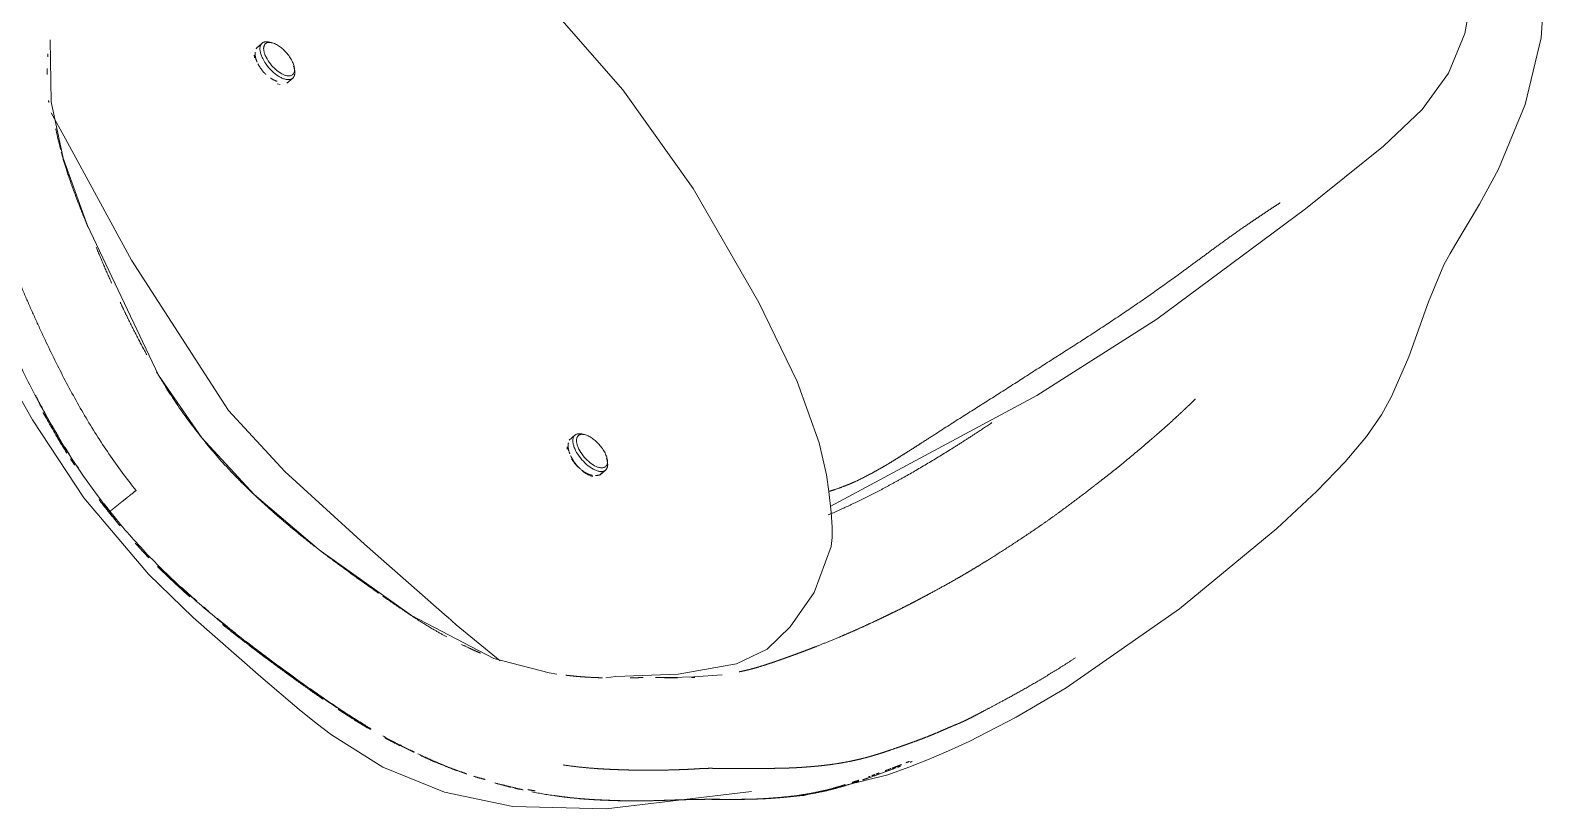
# Model space of a CAD drawing. Header units: millimetres. Extents: x 1680 to 166026, y 35966 to 91121.
# Drawn here: x 125182 to 126042, y 62186 to 62628 of the extents above; entities that cross this region are included whole.
import ezdxf

# ---------------------------------------------------------------- set-up
doc = ezdxf.new("R2010")
doc.units = ezdxf.units.MM
doc.linetypes.add('IMPORT-ACAD_ISO03W100', pattern=[762, 304.8, -457.2])
doc.layers.add('A-GENM', color=13, linetype='Continuous', lineweight=18)
doc.layers.add('G-IMPT', color=8, linetype='Continuous', lineweight=18)

# ---------------------------------------------------------------- blocks, each defined once
blk = doc.blocks.new('plan')
at = {"layer": 'A-GENM', "color": 252, "linetype": 'IMPORT-ACAD_ISO03W100', "lineweight": 20, "true_color": 0x939598}
for centre, major_axis, start_param, end_param in [((496304.21, -196346.6), (8.72, -9.91), 2.633987, 5.775579), ((496305.2, -196345.73), (7.73, -8.79), 2.633987, 5.775579), ((496304.21, -196346.6), (8.72, -9.91), 2.495915, 2.633987), ((496305.2, -196345.73), (7.73, -8.79), 5.775579, 8.917172), ((496304.21, -196346.6), (8.72, -9.91), 5.775579, 7.158085), ((496481.88, -196569.09), (8.72, -9.91), 2.633987, 5.775579), ((496482.87, -196568.22), (7.73, -8.79), 2.633987, 5.775579), ((496481.88, -196569.09), (8.72, -9.91), 2.495915, 2.633987), ((496482.87, -196568.22), (7.73, -8.79), 5.775579, 8.917172), ((496478.56, -196572.01), (8.72, -9.91), 4.368012, 4.870222), ((496478.56, -196572.01), (8.72, -9.91), 4.368012, 4.870222), ((496478.56, -196572.01), (8.72, -9.91), 5.066911, 5.512047), ((496478.56, -196572.01), (8.72, -9.91), 5.066911, 5.512047), ((496481.88, -196569.09), (8.72, -9.91), 5.775579, 7.158085), ((496478.56, -196572.01), (8.72, -9.91), 0.0984, 0.259761), ((496478.56, -196572.01), (8.72, -9.91), 0.0984, 0.259761)]:
    blk.add_ellipse(centre, major_axis=major_axis, ratio=0.47244, start_param=start_param, end_param=end_param, dxfattribs=at)
for points, knots in [([(496650.92, -195878.49), (496646.64, -195878.17), (496638.12, -195877.77), (496625.29, -195877.92), (496612.35, -195878.81), (496599.44, -195880.44), (496589.03, -195882.34), (496581.8, -195883.91), (496577.64, -195884.89), (496574.53, -195885.65), (496571.32, -195886.48), (496566.85, -195887.67), (496561.17, -195889.28), (496554.76, -195891.23), (496549.34, -195892.97), (496545.23, -195894.34), (496541.88, -195895.5), (496539.49, -195896.33), (496537.65, -195896.96), (496536.25, -195897.43), (496534.94, -195897.86), (496533.45, -195898.32), (496531.82, -195898.79), (496530.14, -195899.26), (496528.6, -195899.7), (496527.27, -195900.07), (496525.92, -195900.45), (496524.26, -195900.9), (496522.16, -195901.45), (496519.22, -195902.14), (496515.53, -195902.88), (496510.83, -195903.65), (496505.62, -195904.37), (496501.11, -195904.99), (496497.56, -195905.48), (496495, -195905.83), (496492.49, -195906.17), (496489.1, -195906.62), (496484.87, -195907.16), (496480.68, -195907.67), (496477.36, -195908.07), (496474.91, -195908.36), (496472.41, -195908.65), (496468.92, -195909.08), (496464.44, -195909.68), (496460, -195910.37), (496456.65, -195910.97), (496453.52, -195911.57), (496449.99, -195912.34), (496446.19, -195913.25), (496443.3, -195913.98), (496441.05, -195914.56), (496439.33, -195915.02), (496437.64, -195915.5), (496435.49, -195916.15), (496432.89, -195917.01), (496429.76, -195918.15), (496426.31, -195919.52), (496422.49, -195921.19), (496417.19, -195923.66), (496410.05, -195927.28), (496400.67, -195932.47), (496392.41, -195937.4), (496385.72, -195941.56), (496380.65, -195944.78), (496376.43, -195947.51), (496373.09, -195949.71), (496370.58, -195951.38), (496368.18, -195952.99), (496365.2, -195955), (496361.63, -195957.44), (496357.78, -195960.11), (496354.24, -195962.61), (496351.24, -195964.75), (496347.96, -195967.12), (496343.36, -195970.48), (496337.15, -195975.09), (496330.38, -195980.23), (496324.64, -195984.66), (496320.2, -195988.11), (496315.53, -195991.79), (496308.94, -195997.03), (496300.24, -196004.09), (496291.35, -196011.5), (496284.36, -196017.47), (496279.28, -196021.88), (496274.22, -196026.33), (496267.32, -196032.49), (496258.71, -196040.4), (496250.47, -196048.25), (496244.33, -196054.29), (496240.03, -196058.6), (496235.93, -196062.79), (496230.58, -196068.37), (496224.3, -196075.13), (496217.67, -196082.55), (496212.17, -196088.89), (496208.15, -196093.58), (496205.22, -196096.98), (496203.28, -196099.26), (496201.86, -196100.99), (496200.78, -196102.36), (496199.8, -196103.65), (496198.75, -196105.1), (496197.72, -196106.64), (496196.75, -196108.13), (496195.82, -196109.48), (496195, -196110.64), (496194.09, -196111.9), (496192.85, -196113.58), (496191.22, -196115.78), (496189.53, -196118.09), (496188.15, -196120.02), (496187.1, -196121.53), (496186.1, -196122.98), (496184.87, -196124.8), (496183.68, -196126.6), (496182.39, -196128.56), (496181.36, -196130.15), (496180.25, -196131.88), (496179.02, -196133.81), (496177.78, -196135.77), (496176.23, -196138.26), (496174.7, -196140.76), (496173.15, -196143.35), (496171.95, -196145.37), (496170.91, -196147.16), (496170.04, -196148.7), (496169.37, -196149.91), (496168.65, -196151.22), (496167.61, -196153.17), (496166.22, -196155.89), (496164.48, -196159.49), (496162.76, -196163.32), (496161.12, -196167.26), (496159.6, -196171.18), (496158.47, -196174.29), (496157.67, -196176.6), (496157.13, -196178.19), (496156.65, -196179.64), (496156.07, -196181.45), (496155.44, -196183.45), (496154.75, -196185.67), (496154.1, -196187.8), (496153.5, -196189.81), (496152.98, -196191.66), (496152.47, -196193.58), (496151.89, -196195.77), (496151.25, -196198.27), (496150.36, -196201.82), (496149.25, -196206.56), (496148.16, -196211.4), (496147.34, -196215.09), (496146.77, -196217.64), (496146.26, -196219.91), (496145.78, -196221.97), (496145.34, -196223.85), (496144.93, -196225.56), (496144.56, -196227.11), (496144.2, -196228.59), (496143.86, -196230.02), (496143.5, -196231.5), (496143.18, -196232.87), (496142.84, -196234.35), (496142.52, -196235.82), (496142.22, -196237.2), (496141.9, -196238.53), (496141.6, -196239.76), (496141.24, -196241.14), (496140.75, -196242.99), (496140.05, -196245.52), (496139.1, -196248.99), (496138, -196253.1), (496136.68, -196258.17), (496135.2, -196264.03), (496133.92, -196269.24), (496132.95, -196273.41), (496132.06, -196277.48), (496131.02, -196282.63), (496129.76, -196289.08), (496128.57, -196295.63), (496127.15, -196304.28), (496125.86, -196314.76), (496125.18, -196325.22), (496124.97, -196333.76), (496124.97, -196340.18), (496125.12, -196346.59), (496125.42, -196353), (496125.86, -196359.33), (496126.44, -196365.59), (496127.05, -196370.84), (496127.63, -196375.08), (496128.11, -196378.36), (496128.61, -196381.49), (496129.28, -196385.33), (496130.16, -196389.99), (496131.5, -196396.37), (496133.45, -196404.58), (496136.5, -196415.72), (496140.56, -196428.65), (496144.58, -196439.85), (496147.92, -196448.56), (496150.37, -196454.77), (496152.8, -196460.74), (496156.12, -196468.72), (496160.35, -196478.59), (496165.54, -196490.39), (496172.67, -196506.05), (496182.1, -196525.42), (496194.5, -196548.11), (496208.34, -196569.98), (496218.58, -196583.86), (496223.97, -196590.59)], [0.163267, 0.163267, 0.163267, 0.163267, 0.1734694, 0.1836735, 0.1938776, 0.2040816, 0.2142857, 0.2193878, 0.2219388, 0.2244898, 0.2270408, 0.2295918, 0.2346939, 0.2397959, 0.244898, 0.25, 0.255102, 0.2602041, 0.2627551, 0.2653061, 0.2678571, 0.2704082, 0.2755102, 0.2806122, 0.2831633, 0.2857143, 0.2882653, 0.2908163, 0.2959184, 0.3010204, 0.3061224, 0.3112245, 0.3163265, 0.3214286, 0.3239796, 0.3265306, 0.3290816, 0.3316327, 0.3367347, 0.3418367, 0.3443878, 0.3469388, 0.3494898, 0.3520408, 0.3571429, 0.3622449, 0.3647959, 0.3673469, 0.372449, 0.377551, 0.3826531, 0.3852041, 0.3877551, 0.3903061, 0.3928571, 0.3979592, 0.4030612, 0.4081633, 0.4132653, 0.4183673, 0.4285714, 0.4387755, 0.4489796, 0.4540816, 0.4591837, 0.4642857, 0.4668367, 0.4693878, 0.4719388, 0.4744898, 0.4795918, 0.4846939, 0.4872449, 0.4897959, 0.4923469, 0.494898, 0.5, 0.505102, 0.5076531, 0.5102041, 0.5127551, 0.5153061, 0.5204082, 0.5255102, 0.5280612, 0.5306122, 0.5331633, 0.5357143, 0.5408163, 0.5459184, 0.5484694, 0.5510204, 0.5535714, 0.5561224, 0.5612245, 0.5663265, 0.5714286, 0.5765306, 0.5816327, 0.5867347, 0.5892857, 0.5918367, 0.5943878, 0.5969388, 0.6020408, 0.6071429, 0.6096939, 0.6122449, 0.6147959, 0.6173469, 0.622449, 0.627551, 0.630102, 0.6326531, 0.6352041, 0.6377551, 0.6428571, 0.6454082, 0.6479592, 0.6505102, 0.6530612, 0.6556122, 0.6581633, 0.6632653, 0.6658163, 0.6683673, 0.6709184, 0.6721939, 0.6734694, 0.6747449, 0.6760204, 0.6785714, 0.6811224, 0.6836735, 0.6862245, 0.6887755, 0.6913265, 0.692602, 0.6938776, 0.6951531, 0.6964286, 0.6989796, 0.7015306, 0.7040816, 0.7066327, 0.7091837, 0.7117347, 0.7142857, 0.7168367, 0.7193878, 0.7244898, 0.7295918, 0.7321429, 0.7346939, 0.7372449, 0.7397959, 0.7423469, 0.744898, 0.747449, 0.75, 0.752551, 0.755102, 0.7576531, 0.7602041, 0.7653061, 0.7704082, 0.7729592, 0.7755102, 0.7780612, 0.7806122, 0.7857143, 0.7908163, 0.7959184, 0.8010204, 0.8061224, 0.8112245, 0.8137755, 0.8163265, 0.8214286, 0.8265306, 0.8316327, 0.8367347, 0.8469388, 0.8571429, 0.8622449, 0.8673469, 0.872449, 0.877551, 0.8826531, 0.8877551, 0.8928571, 0.8954082, 0.8979592, 0.9005102, 0.9030612, 0.9081633, 0.9132653, 0.9183673, 0.9234694, 0.9285714, 0.9336735, 0.9362245, 0.9387755, 0.9413265, 0.9438776, 0.9489796, 0.9540816, 0.9591837, 0.9693878, 0.9795918, 0.9897959, 1, 1, 1, 1]), ([(496904.38, -196047.21), (496909.8, -196054), (496920.31, -196067.77), (496934.99, -196088.87), (496948.75, -196110.59), (496959.53, -196129.36), (496967.61, -196144.56), (496973.4, -196156.03), (496978.02, -196165.69), (496981.64, -196173.56), (496984.29, -196179.5), (496986.96, -196185.69), (496990.57, -196194.35), (496994.94, -196205.49), (496999.5, -196218.27), (497003.04, -196229.26), (497005.4, -196237.33), (497007.08, -196243.59), (497008.22, -196248.15), (497009.1, -196251.92), (497009.79, -196255.01), (497010.47, -196258.27), (497011.29, -196262.49), (497012.21, -196267.75), (497013.14, -196274.01), (497014.16, -196282.49), (497014.81, -196290.98), (497015.08, -196299.48), (497015.08, -196306), (497014.85, -196312.6), (497014.25, -196321.28), (497013.25, -196329.57), (497011.88, -196337.98), (497010.69, -196344.19), (497009.29, -196350.48), (497007.15, -196358.95), (497004, -196369.42), (497000.33, -196379.48), (496997.17, -196387.23), (496994.66, -196392.98), (496991.97, -196398.77), (496989.57, -196403.64), (496987.48, -196407.72), (496985.24, -196411.96), (496982.35, -196417.22), (496979.09, -196422.87), (496976.3, -196427.58), (496974.13, -196431.14), (496972.26, -196434.14), (496970.57, -196436.84), (496969, -196439.37), (496967.66, -196441.63), (496966.6, -196443.52), (496965.57, -196445.39), (496964.44, -196447.46), (496963.25, -196449.69), (496961.98, -196452.15), (496960.6, -196455.01), (496959.12, -196458.36), (496957.67, -196461.9), (496956.46, -196465.01), (496955.52, -196467.49), (496954.52, -196470.12), (496953.53, -196472.73), (496952.57, -196475.26), (496951.66, -196477.68), (496950.78, -196480.06), (496949.9, -196482.46), (496949.02, -196484.88), (496947.87, -196488.1), (496946.75, -196491.3), (496945.64, -196494.46), (496944.82, -196496.79), (496943.99, -196499.14), (496942.82, -196502.39), (496941.27, -196506.57), (496939.29, -196511.57), (496937.29, -196516.25), (496935.27, -196520.53), (496933.86, -196523.38), (496932.8, -196525.49), (496932.02, -196527.01), (496931.27, -196528.46), (496930.47, -196530), (496929.6, -196531.61), (496928.75, -196533.13), (496927.91, -196534.59), (496926.79, -196536.45), (496925.66, -196538.25), (496924.36, -196540.19), (496923.23, -196541.82), (496921.96, -196543.56), (496920.68, -196545.27), (496919.36, -196546.99), (496917.52, -196549.3), (496915.59, -196551.65), (496913.53, -196554.08), (496911.9, -196555.98), (496910.22, -196557.91), (496907.97, -196560.45), (496905.04, -196563.67), (496901.15, -196567.83), (496896.91, -196572.22), (496892.49, -196576.69), (496888.15, -196580.98), (496884.72, -196584.32), (496881.93, -196587), (496879.8, -196589.02), (496877.77, -196590.94), (496875.24, -196593.31), (496872.14, -196596.19), (496868.63, -196599.4), (496865.32, -196602.38), (496862.48, -196604.91), (496859.37, -196607.65), (496855.06, -196611.41), (496849.24, -196616.4), (496841.48, -196622.92), (496832.98, -196629.92), (496823.35, -196637.69), (496812.81, -196645.97), (496803.68, -196652.95), (496796.31, -196658.45), (496790.85, -196662.46), (496785.35, -196666.44), (496777.83, -196671.79), (496768.27, -196678.41), (496758.84, -196684.67), (496751.58, -196689.34), (496746.37, -196692.61), (496741.24, -196695.75), (496734.39, -196699.84), (496726.18, -196704.55), (496717.54, -196709.3), (496710.63, -196712.97), (496705.51, -196715.67), (496701.42, -196717.85), (496698.59, -196719.33), (496696.51, -196720.38), (496694.97, -196721.13), (496693.56, -196721.79), (496691.95, -196722.51), (496690.23, -196723.23), (496688.54, -196723.92), (496687.01, -196724.56), (496685.26, -196725.31), (496682.84, -196726.37), (496679.8, -196727.69), (496676.59, -196729.05), (496673.31, -196730.38), (496670.1, -196731.62), (496666.9, -196732.81), (496664, -196733.86), (496661.5, -196734.76), (496659.5, -196735.46), (496657.45, -196736.19), (496654.74, -196737.13), (496651.98, -196738.07), (496649.11, -196739.03), (496646.83, -196739.77), (496644.79, -196740.41), (496643.04, -196740.94), (496641.67, -196741.35), (496640.19, -196741.77), (496638.03, -196742.35), (496635.08, -196743.11), (496631.25, -196743.98), (496627.2, -196744.8), (496623.05, -196745.53), (496619.58, -196746.04), (496616.91, -196746.39), (496614.93, -196746.62), (496613.07, -196746.83), (496611.38, -196747), (496609.85, -196747.15), (496608.66, -196747.25), (496607.78, -196747.33), (496607.17, -196747.37), (496606.51, -196747.43), (496605.53, -196747.5), (496604.21, -196747.61), (496602.57, -196747.73), (496601.34, -196747.82), (496600.05, -196747.9), (496598.76, -196747.98), (496597.39, -196748.05), (496595.39, -196748.13), (496593.06, -196748.21), (496590.53, -196748.27), (496587.94, -196748.32), (496585.24, -196748.36), (496582.44, -196748.39), (496579.61, -196748.4), (496576.58, -196748.39), (496573.56, -196748.37), (496571.09, -196748.36), (496569.34, -196748.35), (496568.12, -196748.35), (496566.96, -196748.35), (496565.77, -196748.35), (496564.66, -196748.35), (496563.37, -196748.35), (496562.1, -196748.36), (496560.84, -196748.36), (496559.69, -196748.36), (496558.64, -196748.37), (496557.61, -196748.37), (496556.6, -196748.38), (496555.49, -196748.39), (496554.22, -196748.39), (496552.98, -196748.39), (496552.09, -196748.38), (496551.58, -196748.35), (496551.19, -196748.33), (496550.65, -196748.31), (496549.83, -196748.32), (496548.84, -196748.34), (496547.84, -196748.36), (496546.81, -196748.39), (496545.67, -196748.44), (496544.46, -196748.49), (496543.17, -196748.57), (496541.57, -196748.68), (496539.57, -196748.8), (496536.82, -196748.93), (496534.12, -196749.04), (496530.66, -196749.16), (496526.9, -196749.27), (496523.08, -196749.36), (496519.58, -196749.43), (496517.16, -196749.46), (496515.65, -196749.47), (496514.49, -196749.47), (496513.37, -196749.47), (496512.31, -196749.46), (496511.24, -196749.45), (496510.08, -196749.43), (496508.8, -196749.41), (496507.49, -196749.39), (496506.07, -196749.35), (496504.24, -196749.3), (496502.31, -196749.25), (496499.79, -196749.17), (496496.7, -196749.06), (496493.23, -196748.91), (496489.98, -196748.75), (496486.91, -196748.57), (496483.12, -196748.3), (496477.95, -196747.86), (496471.84, -196747.18), (496465.23, -196746.24), (496458.79, -196745.13), (496452.64, -196743.9), (496444.34, -196742.04), (496435.96, -196739.85), (496427.72, -196737.38), (496421.68, -196735.4), (496416.71, -196733.65), (496412.77, -196732.17), (496409.75, -196731), (496406.9, -196729.86), (496403.43, -196728.42), (496399.25, -196726.61), (496393.39, -196723.93), (496385.45, -196720.07), (496374.43, -196714.18), (496364.81, -196708.52), (496357.21, -196703.77), (496351.46, -196700.05), (496345.69, -196696.19), (496340.17, -196692.4), (496334.87, -196688.69), (496327.78, -196683.66), (496319.06, -196677.31), (496308.77, -196669.68), (496298.55, -196661.89), (496288.37, -196653.87), (496275.06, -196642.93), (496258.92, -196628.69), (496240.63, -196610.37), (496229.36, -196597.3), (496223.97, -196590.59)], [0, 0, 0, 0, 0.010204, 0.020408, 0.030612, 0.040816, 0.045918, 0.05102, 0.056122, 0.058673, 0.061224, 0.063776, 0.066327, 0.071429, 0.076531, 0.081633, 0.086735, 0.091837, 0.096939, 0.09949, 0.102041, 0.104592, 0.107143, 0.112245, 0.117347, 0.122449, 0.132653, 0.137755, 0.142857, 0.147959, 0.153061, 0.163265, 0.168367, 0.173469, 0.178571, 0.183673, 0.193878, 0.204082, 0.209184, 0.214286, 0.219388, 0.22449, 0.227041, 0.229592, 0.234694, 0.239796, 0.244898, 0.25, 0.255102, 0.260204, 0.265306, 0.270408, 0.27551, 0.280612, 0.285714, 0.290816, 0.295918, 0.30102, 0.306122, 0.311224, 0.313776, 0.316327, 0.318878, 0.321429, 0.32398, 0.326531, 0.329082, 0.331633, 0.334184, 0.336735, 0.341837, 0.344388, 0.346939, 0.34949, 0.352041, 0.357143, 0.362245, 0.367347, 0.372449, 0.377551, 0.380102, 0.382653, 0.385204, 0.387755, 0.390306, 0.392857, 0.395408, 0.397959, 0.403061, 0.405612, 0.408163, 0.410714, 0.413265, 0.415816, 0.418367, 0.423469, 0.42602, 0.428571, 0.431122, 0.433673, 0.438776, 0.443878, 0.44898, 0.454082, 0.459184, 0.464286, 0.466837, 0.469388, 0.471939, 0.47449, 0.479592, 0.484694, 0.487245, 0.489796, 0.492347, 0.494898, 0.5, 0.505102, 0.510204, 0.515306, 0.520408, 0.52551, 0.528061, 0.530612, 0.533163, 0.535714, 0.540816, 0.545918, 0.548469, 0.55102, 0.553571, 0.556122, 0.561224, 0.566327, 0.571429, 0.576531, 0.581633, 0.586735, 0.589286, 0.591837, 0.594388, 0.596939, 0.602041, 0.607143, 0.609694, 0.612245, 0.617347, 0.622449, 0.627551, 0.632653, 0.637755, 0.642857, 0.647959, 0.65051, 0.653061, 0.655612, 0.658163, 0.663265, 0.665816, 0.668367, 0.670918, 0.672194, 0.673469, 0.674745, 0.67602, 0.678571, 0.681122, 0.683673, 0.686224, 0.688776, 0.690051, 0.691327, 0.692602, 0.693878, 0.695153, 0.696429, 0.697066, 0.697704, 0.698342, 0.69898, 0.700255, 0.701531, 0.702806, 0.704082, 0.706633, 0.709184, 0.711735, 0.714286, 0.716837, 0.719388, 0.721939, 0.72449, 0.727041, 0.729592, 0.732143, 0.734694, 0.735969, 0.737245, 0.73852, 0.739796, 0.741071, 0.742347, 0.744898, 0.747449, 0.75, 0.752551, 0.753827, 0.755102, 0.756378, 0.757653, 0.760204, 0.762755, 0.765306, 0.767857, 0.770408, 0.772959, 0.774235, 0.77551, 0.776786, 0.778061, 0.780612, 0.783163, 0.785714, 0.790816, 0.793367, 0.795918, 0.798469, 0.80102, 0.803571, 0.806122, 0.808673, 0.809949, 0.811224, 0.8125, 0.813776, 0.815051, 0.816327, 0.817602, 0.818878, 0.820153, 0.821429, 0.822704, 0.82398, 0.826531, 0.829082, 0.831633, 0.834184, 0.836735, 0.841837, 0.846939, 0.852041, 0.857143, 0.862245, 0.867347, 0.877551, 0.882653, 0.887755, 0.892857, 0.895408, 0.897959, 0.90051, 0.903061, 0.908163, 0.913265, 0.918367, 0.923469, 0.928571, 0.931122, 0.933673, 0.936224, 0.938776, 0.941327, 0.943878, 0.94898, 0.954082, 0.959184, 0.964286, 0.969388, 0.979592, 0.989796, 1, 1, 1, 1]), ([(496617.3, -196591.14), (496618.73, -196590.73), (496621.63, -196589.81), (496625.96, -196588.22), (496630.27, -196586.48), (496634.49, -196584.56), (496638.63, -196582.47), (496642.71, -196580.26), (496646.09, -196578.39), (496648.77, -196576.86), (496651.42, -196575.29), (496654.7, -196573.28), (496658.61, -196570.82), (496662.52, -196568.37), (496666.43, -196565.91), (496671.6, -196562.58), (496680.65, -196556.75), (496693.58, -196548.46), (496709.26, -196538.6), (496724.85, -196528.65), (496740.41, -196518.6), (496756.09, -196508.65), (496771.72, -196498.57), (496787.2, -196488.27), (496802.45, -196477.66), (496815.05, -196468.62), (496825.06, -196461.29), (496832.56, -196455.78), (496840.07, -196450.25), (496847.61, -196444.76), (496854.02, -196440.35), (496859.18, -196436.86), (496863.04, -196434.25), (496866.92, -196431.66), (496870.82, -196429.1), (496874.71, -196426.54), (496878.58, -196423.94), (496882.43, -196421.31), (496887.56, -196417.79), (496896.48, -196411.54), (496906.43, -196404.04), (496915.13, -196397.5), (496919.45, -196394.19), (496921.9, -196392.27), (496923.72, -196390.82), (496925.53, -196389.35), (496927.97, -196387.41), (496930.99, -196384.96), (496934.56, -196381.95), (496937.96, -196378.8), (496941.22, -196375.51), (496945.42, -196370.96), (496950.29, -196365.03), (496955.49, -196357.41), (496959.99, -196349.39), (496962.97, -196342.34), (496964.68, -196337.22), (496965.54, -196334.27), (496966.34, -196331.33), (496967.16, -196327.6), (496967.86, -196323.03), (496968.36, -196318.4), (496968.76, -196313.77), (496969.07, -196309.15), (496969.29, -196302.94), (496969.15, -196295.16), (496968.32, -196285.85), (496966.87, -196276.6), (496965.01, -196269.06), (496963.26, -196263.1), (496961.88, -196258.64), (496960.4, -196254.2), (496958.81, -196249.82), (496957.17, -196245.45), (496955.52, -196241.08), (496953.87, -196236.71), (496951.63, -196230.91), (496948.78, -196223.69), (496946.03, -196216.41), (496943.77, -196210.61), (496941.42, -196204.85), (496938.33, -196197.71), (496933.11, -196186.41), (496925.75, -196172.7), (496916.53, -196156.49), (496906.9, -196140.51), (496896.93, -196124.73), (496886.52, -196109.23), (496875.4, -196094.23), (496867.92, -196084.29), (496864.12, -196079.36)], [0.2690485, 0.2690485, 0.2690485, 0.2690485, 0.2735849, 0.2783019, 0.2830189, 0.2877358, 0.2924528, 0.2971698, 0.3018868, 0.3042453, 0.3066038, 0.3113208, 0.3160377, 0.3207547, 0.3254717, 0.3301887, 0.3396226, 0.3584906, 0.3773585, 0.3962264, 0.4150943, 0.4339623, 0.4528302, 0.4716981, 0.490566, 0.509434, 0.5188679, 0.5283019, 0.5377358, 0.5471698, 0.5566038, 0.5613208, 0.5660377, 0.5707547, 0.5754717, 0.5801887, 0.5849057, 0.5896226, 0.5943396, 0.6037736, 0.6226415, 0.6320755, 0.6367925, 0.6391509, 0.6415094, 0.6438679, 0.6462264, 0.6509434, 0.6556604, 0.6603774, 0.6650943, 0.6698113, 0.6792453, 0.6886792, 0.6981132, 0.7075472, 0.7122642, 0.7146226, 0.7169811, 0.7216981, 0.7264151, 0.7311321, 0.7358491, 0.740566, 0.745283, 0.754717, 0.7641509, 0.7735849, 0.7830189, 0.7877358, 0.7924528, 0.7971698, 0.8018868, 0.8066038, 0.8113208, 0.8160377, 0.8207547, 0.8301887, 0.8396226, 0.8443396, 0.8490566, 0.8584906, 0.8679245, 0.8867925, 0.9056604, 0.9245283, 0.9433962, 0.9622642, 0.9811321, 1, 1, 1, 1]), ([(496173.95, -196342.76), (496173.93, -196342.97), (496173.87, -196343.52), (496173.81, -196344.07), (496173.78, -196344.4)], [0.33595149, 0.33595149, 0.33595149, 0.33595149, 0.35, 0.37118915, 0.37118915, 0.37118915, 0.37118915]), ([(496292.74, -196347.43), (496292.54, -196346.98), (496291.88, -196345.29), (496291.5, -196343.34), (496291.6, -196342.09), (496291.64, -196341.82)], [-0.4842784, -0.4842784, -0.4842784, -0.4842784, -0.4444444, -0.3333333, -0.302789, -0.302789, -0.302789, -0.302789]), ([(496173.45, -196351.06), (496173.44, -196351.8), (496173.44, -196352.94), (496173.45, -196354.1), (496173.45, -196354.5)], [0.50611339, 0.50611339, 0.50611339, 0.50611339, 0.55, 0.5728103, 0.5728103, 0.5728103, 0.5728103]), ([(496297.71, -196354.37), (496297.4, -196354.08), (496296.01, -196352.69), (496294.42, -196350.61), (496293.42, -196348.84), (496293.16, -196348.33)], [-0.6971735, -0.6971735, -0.6971735, -0.6971735, -0.6666667, -0.5555556, -0.5104555, -0.5104555, -0.5104555, -0.5104555]), ([(496174.3, -196369.13), (496174.3, -196369.17), (496174.33, -196369.55), (496174.37, -196369.93), (496174.4, -196370.26)], [0.84762654, 0.84762654, 0.84762654, 0.84762654, 0.85, 0.86851482, 0.86851482, 0.86851482, 0.86851482]), ([(496178.34, -196385.23), (496178.72, -196387), (496179.5, -196390.5), (496180.54, -196394.77), (496181.13, -196397.02)], [0.904255319, 0.904255319, 0.904255319, 0.904255319, 0.909574468, 0.91417569, 0.91417569, 0.91417569, 0.91417569]), ([(496181.51, -196398.47), (496182.21, -196401.08), (496183.93, -196407.14), (496187.57, -196417.93), (496191.35, -196427.85), (496194.56, -196435.92), (496196.12, -196439.79), (496196.88, -196441.67)], [0.91513914, 0.91513914, 0.91513914, 0.91513914, 0.92021277, 0.92553191, 0.93085106, 0.93351064, 0.93617021, 0.93617021, 0.93617021, 0.93617021]), ([(496566.41, -196693.55), (496566.92, -196693.45), (496567.89, -196693.24), (496569.75, -196692.84), (496571.89, -196692.34), (496574.22, -196691.74), (496577.07, -196690.94), (496579.62, -196690.14), (496581.74, -196689.44), (496582.93, -196689.05), (496583.84, -196688.76), (496584.71, -196688.47), (496585.77, -196688.12), (496586.97, -196687.71), (496588.23, -196687.28), (496589.74, -196686.74), (496591.12, -196686.25), (496592.57, -196685.73), (496593.78, -196685.29), (496595.04, -196684.84), (496596.67, -196684.25), (496598.7, -196683.51), (496601.21, -196682.59), (496603.93, -196681.57), (496606.92, -196680.43), (496611.13, -196678.8), (496616.78, -196676.54), (496623.01, -196673.96), (496628.37, -196671.67), (496632.46, -196669.88), (496636.75, -196667.95), (496641.28, -196665.88), (496645.13, -196664.08), (496648.2, -196662.62), (496650.49, -196661.51), (496652.69, -196660.44), (496655.48, -196659.08), (496658.87, -196657.41), (496662.49, -196655.58), (496665.39, -196654.08), (496667.18, -196653.13), (496668.61, -196652.38), (496670.12, -196651.57), (496672.23, -196650.45), (496676.18, -196648.34), (496682.47, -196644.94), (496689.36, -196641.08), (496695.08, -196637.76), (496699.38, -196635.19), (496703.81, -196632.48), (496710.09, -196628.6), (496718.41, -196623.32), (496727.04, -196617.66), (496733.87, -196613.06), (496738.83, -196609.65), (496743.71, -196606.2), (496750.26, -196601.46), (496758.38, -196595.42), (496766.19, -196589.43), (496771.35, -196585.42), (496774.2, -196583.2), (496776.27, -196581.58), (496778.29, -196580), (496780.89, -196577.93), (496785.24, -196574.42), (496790.9, -196569.71), (496795.96, -196565.39), (496799.26, -196562.56), (496801.09, -196560.99), (496802.44, -196559.83), (496803.74, -196558.71), (496805.39, -196557.28), (496807.3, -196555.61), (496809.39, -196553.75), (496811.96, -196551.42), (496814.3, -196549.26), (496816.28, -196547.41), (496817.43, -196546.35), (496818.29, -196545.54), (496819.16, -196544.73), (496820.3, -196543.66), (496822.26, -196541.8), (496824.9, -196539.24), (496827.77, -196536.42), (496829.87, -196534.33), (496831.29, -196532.9), (496832.52, -196531.64), (496833.78, -196530.31), (496834.88, -196529.12), (496835.77, -196528.13), (496836.48, -196527.33), (496837.22, -196526.48), (496838.21, -196525.35), (496839.42, -196523.91), (496840.56, -196522.52), (496841.4, -196521.47), (496842, -196520.71), (496842.53, -196520.03), (496842.99, -196519.44), (496843.41, -196518.9), (496843.81, -196518.37), (496844.2, -196517.82), (496844.61, -196517.22), (496844.97, -196516.64), (496845.3, -196516.13), (496845.56, -196515.71), (496845.82, -196515.28), (496846.16, -196514.74), (496846.57, -196514.1), (496847.07, -196513.32), (496847.78, -196512.16), (496848.59, -196510.71), (496849.59, -196508.69), (496850.46, -196506.83), (496851.48, -196504.57), (496853.05, -196501.11), (496854.83, -196497.11), (496856.68, -196492.79), (496858.06, -196489.45), (496859.18, -196486.63), (496860.05, -196484.36), (496860.67, -196482.69), (496861.3, -196480.97), (496862.16, -196478.54), (496863.27, -196475.32), (496864.66, -196471.26), (496866.09, -196467.12), (496867.54, -196463.02), (496868.97, -196459.07), (496870.36, -196455.39), (496871.62, -196452.15), (496872.71, -196449.4), (496873.95, -196446.17), (496875.19, -196442.85), (496876.11, -196440.39), (496876.62, -196439.07), (496876.71, -196438.85)], [0.2765957, 0.2765957, 0.2765957, 0.2765957, 0.2779255, 0.2792553, 0.2819149, 0.2845745, 0.287234, 0.2925532, 0.2952128, 0.2965426, 0.2978723, 0.2992021, 0.3005319, 0.3031915, 0.3058511, 0.3085106, 0.3138298, 0.3164894, 0.3191489, 0.3218085, 0.3244681, 0.3297872, 0.3351064, 0.3404255, 0.3457447, 0.3510638, 0.3617021, 0.3723404, 0.3776596, 0.3829787, 0.3882979, 0.393617, 0.3989362, 0.4015957, 0.4042553, 0.4069149, 0.4095745, 0.4148936, 0.4202128, 0.4228723, 0.4242021, 0.4255319, 0.4268617, 0.4281915, 0.4308511, 0.4361702, 0.4414894, 0.4441489, 0.4468085, 0.4494681, 0.4521277, 0.4574468, 0.462766, 0.4654255, 0.4680851, 0.4707447, 0.4734043, 0.4787234, 0.4840426, 0.4867021, 0.4880319, 0.4893617, 0.4906915, 0.4920213, 0.4946809, 0.5, 0.5053191, 0.5079787, 0.5093085, 0.5106383, 0.5119681, 0.5132979, 0.5159574, 0.518617, 0.5212766, 0.5265957, 0.5292553, 0.5305851, 0.5319149, 0.5332447, 0.5345745, 0.537234, 0.5425532, 0.5478723, 0.5531915, 0.5558511, 0.5585106, 0.5638298, 0.5691489, 0.5718085, 0.5744681, 0.5771277, 0.5797872, 0.5851064, 0.5904255, 0.5930851, 0.5957447, 0.5984043, 0.6010638, 0.6037234, 0.606383, 0.6090426, 0.6117021, 0.6143617, 0.6156915, 0.6170213, 0.6183511, 0.6196809, 0.6223404, 0.625, 0.6276596, 0.6329787, 0.6356383, 0.6382979, 0.6409574, 0.643617, 0.6489362, 0.6515957, 0.6542553, 0.6569149, 0.6582447, 0.6595745, 0.6609043, 0.662234, 0.6648936, 0.6675532, 0.6702128, 0.6728723, 0.6755319, 0.6781915, 0.6808511, 0.6835106, 0.6861702, 0.6914894, 0.6968085, 0.6978461, 0.6978461, 0.6978461, 0.6978461]), ([(496126.39, -196445.14), (496127.82, -196449.04), (496131.24, -196458.07), (496136.98, -196472.22), (496143.5, -196487.5), (496150.2, -196502.66), (496159.5, -196522.71), (496177.03, -196557.3), (496195.21, -196585.22), (496209.05, -196602.5)], [0.5518366, 0.5518366, 0.5518366, 0.5518366, 0.5833333, 0.625, 0.6666667, 0.7083333, 0.75, 0.8333333, 1, 1, 1, 1]), ([(496214.94, -196483.64), (496215.66, -196485.2), (496217.21, -196488.48), (496220.43, -196495.15), (496224.7, -196503.59), (496228.26, -196510.24), (496230.09, -196513.54)], [0.95767941, 0.95767941, 0.95767941, 0.95767941, 0.96010638, 0.96276596, 0.96808511, 0.97340426, 0.97340426, 0.97340426, 0.97340426]), ([(496235.67, -196523.35), (496236.62, -196524.97), (496238.55, -196528.2), (496242.51, -196534.59), (496249.72, -196545.6), (496256.49, -196554.75), (496261.32, -196560.75)], [0.9787234, 0.9787234, 0.9787234, 0.9787234, 0.98138298, 0.98404255, 0.9893617, 1, 1, 1, 1]), ([(496172.97, -196547.92), (496171.81, -196545.81), (496169.7, -196541.95), (496167.64, -196538.05), (496166.71, -196536.28)], [0.16379157, 0.16379157, 0.16379157, 0.16379157, 0.18181818, 0.19681416, 0.19681416, 0.19681416, 0.19681416]), ([(496184.66, -196569.32), (496182.83, -196566.42), (496178.81, -196559.83), (496174.38, -196552.09), (496171.73, -196547.29), (496171.15, -196546.23)], [0.01538295, 0.01538295, 0.01538295, 0.01538295, 0.01923077, 0.02403846, 0.02538789, 0.02538789, 0.02538789, 0.02538789]), ([(496617.07, -196604.43), (496619.21, -196603.52), (496625.1, -196600.95), (496633.27, -196597.12), (496641.3, -196593.11), (496647.35, -196589.98), (496653.59, -196586.64), (496662.31, -196581.81), (496673.62, -196575.25), (496685.02, -196568.27), (496693.91, -196562.63), (496701.51, -196557.72), (496706.8, -196554.22), (496709.97, -196552.09)], [0.3696847, 0.3696847, 0.3696847, 0.3696847, 0.375, 0.38392857, 0.38839286, 0.39285714, 0.39732143, 0.40178571, 0.41071429, 0.41964286, 0.42410714, 0.42857143, 0.43540884, 0.43540884, 0.43540884, 0.43540884]), ([(496261.32, -196560.75), (496266.11, -196566.79), (496273.54, -196575.4), (496282.69, -196584.87), (496288.06, -196590.14), (496292.14, -196594.03), (496296.28, -196597.86), (496301.88, -196602.9), (496309, -196609.08), (496316.29, -196615.11), (496321.85, -196619.55), (496324.47, -196621.6), (496325.61, -196622.48)], [0, 0, 0, 0, 0.0106383, 0.01595745, 0.01861702, 0.0212766, 0.02393617, 0.02659574, 0.03191489, 0.03723404, 0.03989362, 0.04190903, 0.04190903, 0.04190903, 0.04190903]), ([(496470.31, -196569.86), (496470.14, -196569.43), (496469.54, -196567.73), (496469.19, -196565.54), (496469.39, -196564.02), (496469.51, -196563.55)], [-0.4819237, -0.4819237, -0.4819237, -0.4819237, -0.4444444, -0.3333333, -0.2779248, -0.2779248, -0.2779248, -0.2779248]), ([(496476.31, -196578.41), (496476.11, -196578.23), (496475.36, -196577.54), (496474.12, -196576.21), (496472.71, -196574.37), (496471.59, -196572.57), (496470.99, -196571.4), (496470.75, -196570.89)], [-0.7422031, -0.7422031, -0.7422031, -0.7422031, -0.7222222, -0.6666667, -0.6111111, -0.5555556, -0.5113684, -0.5113684, -0.5113684, -0.5113684]), ([(496483.16, -196582.02), (496482.46, -196581.89), (496480.55, -196581.34), (496478.31, -196580.06), (496476.91, -196578.93), (496476.66, -196578.72)], [-0.9560616, -0.9560616, -0.9560616, -0.9560616, -0.8888889, -0.7777778, -0.7536319, -0.7536319, -0.7536319, -0.7536319]), ([(496209.2, -196602.38), (496209.3, -196602.3), (496209.54, -196602.11), (496210.07, -196601.69), (496210.83, -196601.08), (496211.79, -196600.31), (496212.94, -196599.4), (496213.91, -196598.62), (496214.84, -196597.88), (496215.84, -196597.08), (496217.18, -196596.01), (496218.93, -196594.61), (496221.2, -196592.8), (496222.91, -196591.44), (496223.97, -196590.59)], [0, 0, 0, 0, 0.111111, 0.222222, 0.333333, 0.444444, 0.513889, 0.583333, 0.618056, 0.652778, 0.722222, 0.791667, 0.861111, 1, 1, 1, 1]), ([(496209.05, -196602.5), (496215.45, -196610.5), (496228.94, -196625.95), (496250.93, -196647.39), (496274.45, -196667.36), (496294.67, -196682.93), (496311.17, -196695.08), (496327.8, -196707.03), (496342.84, -196717.23), (496354.13, -196724.13), (496356.7, -196725.66)], [0, 0, 0, 0, 0.0178571, 0.0357143, 0.0535714, 0.0714286, 0.0803571, 0.0892857, 0.1071429, 0.1123485, 0.1123485, 0.1123485, 0.1123485]), ([(496231.27, -196628.78), (496229.26, -196626.7), (496226.63, -196623.97), (496224.11, -196621.15), (496223.52, -196620.48)], [0.987148856, 0.987148856, 0.987148856, 0.987148856, 0.990384615, 0.991387566, 0.991387566, 0.991387566, 0.991387566]), ([(496328.52, -196624.72), (496329.4, -196625.4), (496331.78, -196627.21), (496337.09, -196631.2), (496344.48, -196636.63), (496352.02, -196642.05), (496357.85, -196646.18), (496360.62, -196648.13), (496361.79, -196648.95)], [0.04363405, 0.04363405, 0.04363405, 0.04363405, 0.04521277, 0.04787234, 0.05319149, 0.05851064, 0.06117021, 0.06306963, 0.06306963, 0.06306963, 0.06306963]), ([(496254.44, -196650.88), (496253.92, -196650.42), (496250.2, -196647.1), (496244.95, -196642.27), (496239.43, -196636.98), (496237.05, -196634.62), (496236.19, -196633.76)], [0.975186202, 0.975186202, 0.975186202, 0.975186202, 0.975961538, 0.980769231, 0.983173077, 0.984532967, 0.984532967, 0.984532967, 0.984532967]), ([(496258.46, -196653.37), (496256.36, -196651.54), (496253.47, -196648.95), (496250.58, -196646.35), (496249.76, -196645.61)], [0.958789932, 0.958789932, 0.958789932, 0.958789932, 0.963636364, 0.965547746, 0.965547746, 0.965547746, 0.965547746]), ([(496364.1, -196650.56), (496365.49, -196651.53), (496368.62, -196653.71), (496375.45, -196658.41), (496384.28, -196664.3), (496393.4, -196669.87), (496398.49, -196672.69), (496400.52, -196673.77)], [0.06430134, 0.06430134, 0.06430134, 0.06430134, 0.06648936, 0.06914894, 0.07446809, 0.07978723, 0.08389717, 0.08389717, 0.08389717, 0.08389717]), ([(496280.63, -196671.74), (496279.11, -196670.54), (496275.49, -196667.66), (496271.91, -196664.72), (496269.84, -196663)], [0.942067567, 0.942067567, 0.942067567, 0.942067567, 0.945454545, 0.950136299, 0.950136299, 0.950136299, 0.950136299]), ([(496330.27, -196709.16), (496330.01, -196708.98), (496327.85, -196707.5), (496323.91, -196704.76), (496318.62, -196701.01), (496311.61, -196695.96), (496303, -196689.65), (496294.48, -196683.3), (496287.69, -196678.15), (496282.6, -196674.24), (496277.7, -196670.39), (496274.51, -196667.84), (496273.01, -196666.62)], [0.93957433, 0.93957433, 0.93957433, 0.93957433, 0.93990385, 0.94230769, 0.94471154, 0.94711538, 0.95192308, 0.95673077, 0.95913462, 0.96153846, 0.96394231, 0.96610471, 0.96610471, 0.96610471, 0.96610471]), ([(496357.46, -196725.92), (496355.68, -196724.86), (496349.44, -196721.09), (496339, -196714.37), (496321.88, -196702.66), (496304.31, -196689.88), (496291.16, -196679.98), (496286.39, -196676.28)], [0.88731932, 0.88731932, 0.88731932, 0.88731932, 0.89090909, 0.9, 0.90909091, 0.92727273, 0.93780002, 0.93780002, 0.93780002, 0.93780002]), ([(496408.74, -196677.96), (496408.77, -196677.98), (496410.73, -196678.93), (496413.36, -196680.17), (496416.55, -196681.63), (496418.31, -196682.42), (496419.31, -196682.85), (496419.52, -196682.94)], [0.09035849, 0.09035849, 0.09035849, 0.09035849, 0.09042553, 0.09574468, 0.09840426, 0.10106383, 0.10177386, 0.10177386, 0.10177386, 0.10177386]), ([(496467.93, -196695.46), (496468.15, -196695.49), (496468.86, -196695.57), (496470.54, -196695.76), (496473.01, -196696.01), (496476.01, -196696.28), (496480.03, -196696.58), (496483.96, -196696.78), (496487.12, -196696.89), (496488.42, -196696.92), (496488.86, -196696.93), (496488.9, -196696.93)], [0.1496292, 0.1496292, 0.1496292, 0.1496292, 0.15026596, 0.15159574, 0.15425532, 0.15691489, 0.15957447, 0.16489362, 0.16755319, 0.16888298, 0.16899165, 0.16899165, 0.16899165, 0.16899165]), ([(496504.6, -196697), (496504.7, -196697), (496505.2, -196696.98), (496506.1, -196696.95), (496507.26, -196696.91), (496508.4, -196696.88), (496509.36, -196696.86), (496510.14, -196696.85), (496510.74, -196696.84), (496511.25, -196696.84), (496511.67, -196696.84), (496511.88, -196696.84), (496511.99, -196696.84)], [0.19619017, 0.19619017, 0.19619017, 0.19619017, 0.19680851, 0.19946809, 0.20212766, 0.20478723, 0.20744681, 0.2087766, 0.21010638, 0.21143617, 0.21210106, 0.21276596, 0.21276596, 0.21276596, 0.21276596]), ([(496524.13, -196696.93), (496524.34, -196696.93), (496525.08, -196696.94), (496526.4, -196696.93), (496528.13, -196696.91), (496529.82, -196696.89), (496530.96, -196696.88), (496531.48, -196696.88)], [0.2356929, 0.2356929, 0.2356929, 0.2356929, 0.23670213, 0.2393617, 0.24202128, 0.24468085, 0.24687035, 0.24687035, 0.24687035, 0.24687035]), ([(496539.44, -196696.79), (496539.95, -196696.77), (496540.56, -196696.76), (496541.2, -196696.73), (496541.28, -196696.73)], [0.256451488, 0.256451488, 0.256451488, 0.256451488, 0.257978723, 0.25819132, 0.25819132, 0.25819132, 0.25819132]), ([(496357.05, -196726.33), (496353.88, -196724.47), (496347.78, -196720.76), (496341.47, -196716.68), (496338.65, -196714.81)], [0.928515811, 0.928515811, 0.928515811, 0.928515811, 0.932692308, 0.936130798, 0.936130798, 0.936130798, 0.936130798]), ([(496364.1, -196729.95), (496367.95, -196732.13), (496373.89, -196735.33), (496379.9, -196738.32), (496381.98, -196739.33)], [0.11730532, 0.11730532, 0.11730532, 0.11730532, 0.125, 0.12903164, 0.12903164, 0.12903164, 0.12903164]), ([(496373.72, -196735.47), (496372.08, -196734.63), (496369.42, -196733.26), (496366.32, -196731.57), (496365.28, -196731)], [0.919732937, 0.919732937, 0.919732937, 0.919732937, 0.923076923, 0.924662108, 0.924662108, 0.924662108, 0.924662108]), ([(496381.89, -196739.1), (496381.14, -196738.74), (496378.34, -196737.37), (496375.55, -196735.94), (496373.51, -196734.88)], [0.871284456, 0.871284456, 0.871284456, 0.871284456, 0.872727273, 0.876718504, 0.876718504, 0.876718504, 0.876718504]), ([(496411.75, -196751.49), (496410.59, -196751.08), (496404.53, -196748.93), (496395.24, -196745.26), (496387.24, -196741.65), (496383.98, -196740.1)], [0.85238654, 0.85238654, 0.85238654, 0.85238654, 0.85454545, 0.86363636, 0.86993325, 0.86993325, 0.86993325, 0.86993325]), ([(496385.46, -196740.98), (496386.84, -196741.62), (496392.86, -196744.37), (496401.6, -196748), (496409.05, -196750.7), (496411.72, -196751.63)], [0.13127893, 0.13127893, 0.13127893, 0.13127893, 0.13392857, 0.14285714, 0.14781307, 0.14781307, 0.14781307, 0.14781307]), ([(496393.42, -196744.63), (496393.13, -196744.51), (496392.36, -196744.2), (496391.62, -196743.88), (496391.17, -196743.69)], [0.903148139, 0.903148139, 0.903148139, 0.903148139, 0.903846154, 0.904963325, 0.904963325, 0.904963325, 0.904963325]), ([(496655.67, -196748), (496655.6, -196748.02), (496652.38, -196749.25), (496646.5, -196751.43), (496640.61, -196753.52), (496637.52, -196754.58), (496636.55, -196754.92)], [0.60890779, 0.60890779, 0.60890779, 0.60890779, 0.60909091, 0.61818182, 0.62727273, 0.6316676, 0.6316676, 0.6316676, 0.6316676]), ([(496653.32, -196748.24), (496654.28, -196747.87), (496655.99, -196747.21), (496657.77, -196746.52), (496658.53, -196746.22)], [0.390042744, 0.390042744, 0.390042744, 0.390042744, 0.392857143, 0.394917556, 0.394917556, 0.394917556, 0.394917556]), ([(496422.28, -196754.71), (496421.37, -196754.45), (496420.44, -196754.18), (496419.51, -196753.9), (496419.49, -196753.89)], [0.88007547, 0.88007547, 0.88007547, 0.88007547, 0.882211538, 0.882263724, 0.882263724, 0.882263724, 0.882263724]), ([(496427.7, -196756.63), (496429.39, -196757.1), (496432.39, -196757.92), (496435.4, -196758.68), (496436.7, -196759)], [0.157625078, 0.157625078, 0.157625078, 0.157625078, 0.160714286, 0.163078523, 0.163078523, 0.163078523, 0.163078523]), ([(496443.82, -196760.54), (496441.9, -196760.12), (496437.83, -196759.17), (496433.74, -196758.14), (496431.58, -196757.56)], [0.832894477, 0.832894477, 0.832894477, 0.832894477, 0.836363636, 0.840291128, 0.840291128, 0.840291128, 0.840291128]), ([(496450.54, -196761.14), (496449.5, -196760.96), (496448.15, -196760.73), (496446.79, -196760.48), (496446.49, -196760.42)], [0.858160646, 0.858160646, 0.858160646, 0.858160646, 0.860576923, 0.861289388, 0.861289388, 0.861289388, 0.861289388]), ([(496634.44, -196755.63), (496634.14, -196755.73), (496631.96, -196756.47), (496628.2, -196757.7), (496623.4, -196759.14), (496618.64, -196760.42), (496612.29, -196761.91), (496605.98, -196763.08), (496600.05, -196763.91), (496596.53, -196764.32), (496593.8, -196764.61), (496591.47, -196764.82), (496589.58, -196764.98), (496588.14, -196765.09), (496586.64, -196765.21), (496584.5, -196765.37), (496581.76, -196765.55), (496578.77, -196765.68), (496575.66, -196765.79), (496572.39, -196765.87), (496568.99, -196765.93), (496565.47, -196765.96), (496561.81, -196765.97), (496557.81, -196765.95), (496554.06, -196765.93), (496550.64, -196765.92), (496547.75, -196765.93), (496545.11, -196765.95), (496542.85, -196765.98), (496540.49, -196766.02), (496537.38, -196766.09), (496533.5, -196766.2), (496529.65, -196766.33), (496525.85, -196766.45), (496523.44, -196766.52), (496522.24, -196766.56)], [0.6349474, 0.6349474, 0.6349474, 0.6349474, 0.6363636, 0.6454545, 0.6545455, 0.6636364, 0.6727273, 0.6909091, 0.7, 0.7045455, 0.7090909, 0.7136364, 0.7159091, 0.7181818, 0.7204545, 0.7227273, 0.7272727, 0.7318182, 0.7363636, 0.7409091, 0.7454545, 0.75, 0.7545455, 0.7590909, 0.7636364, 0.7659091, 0.7681818, 0.7704545, 0.7715909, 0.7727273, 0.775, 0.7772727, 0.7795455, 0.7818182, 0.7842235, 0.7842235, 0.7842235, 0.7842235]), ([(496550.92, -196765.98), (496551.56, -196765.98), (496553.65, -196765.99), (496558.27, -196766.01), (496563.02, -196766.02), (496567.66, -196765.97), (496571.01, -196765.91), (496574.27, -196765.82), (496577.34, -196765.72), (496580.37, -196765.57), (496583.11, -196765.39), (496585.17, -196765.23), (496587.09, -196765.08), (496590.32, -196764.83), (496594.8, -196764.38), (496599.85, -196763.75), (496604.69, -196763), (496609.37, -196762.14), (496612.91, -196761.37), (496614.91, -196760.9), (496615.38, -196760.79)], [0.23470186, 0.23470186, 0.23470186, 0.23470186, 0.23660714, 0.24107143, 0.25, 0.25446429, 0.25892857, 0.26339286, 0.26785714, 0.27232143, 0.27678571, 0.27901786, 0.28125, 0.28571429, 0.29464286, 0.30357143, 0.3125, 0.32142857, 0.33035714, 0.33308341, 0.33308341, 0.33308341, 0.33308341]), ([(496619.25, -196759.8), (496620.55, -196759.45), (496622.99, -196758.76), (496625.5, -196757.99), (496626.7, -196757.61)], [0.34060154, 0.34060154, 0.34060154, 0.34060154, 0.34821429, 0.35479036, 0.35479036, 0.35479036, 0.35479036]), ([(496630.61, -196756.34), (496631.49, -196756.04), (496632.75, -196755.62), (496634.09, -196755.17), (496634.46, -196755.04)], [0.361653811, 0.361653811, 0.361653811, 0.361653811, 0.366071429, 0.367728473, 0.367728473, 0.367728473, 0.367728473]), ([(496448.77, -196761.69), (496453.37, -196762.6), (496461, -196763.91), (496468.54, -196764.83), (496471.52, -196765.14)], [0.17032291, 0.17032291, 0.17032291, 0.17032291, 0.17857143, 0.18396538, 0.18396538, 0.18396538, 0.18396538]), ([(496515.43, -196766.73), (496514.53, -196766.75), (496511.57, -196766.81), (496506.62, -196766.85), (496501.11, -196766.76), (496496.19, -196766.61), (496491.08, -196766.44), (496484.4, -196766.14), (496476.29, -196765.57), (496468.58, -196764.78), (496463.69, -196764.12), (496461.36, -196763.77)], [0.78896496, 0.78896496, 0.78896496, 0.78896496, 0.79090909, 0.79545455, 0.8, 0.80227273, 0.80454545, 0.80909091, 0.81363636, 0.81818182, 0.822353, 0.822353, 0.822353, 0.822353]), ([(496474.9, -196765.47), (496475.72, -196765.54), (496479.01, -196765.83), (496484.75, -196766.21), (496490.93, -196766.48), (496495.85, -196766.65), (496500.72, -196766.79), (496506.84, -196766.89), (496514.34, -196766.79), (496520.75, -196766.62), (496524.69, -196766.5), (496526.14, -196766.45)], [0.18600785, 0.18600785, 0.18600785, 0.18600785, 0.1875, 0.19196429, 0.19642857, 0.19866071, 0.20089286, 0.20535714, 0.20982143, 0.21428571, 0.21689098, 0.21689098, 0.21689098, 0.21689098])]:
    blk.add_open_spline(points, degree=3, knots=knots, dxfattribs=at)
for points in [[(496292.18, -196339.92), (496292.57, -196339.19), (496293.09, -196338.53), (496293.9, -196338.3)], [(496293.93, -196338.28), (496294.1, -196338.21), (496294.29, -196338.16), (496294.49, -196338.13)], [(496304.06, -196358.29), (496302.8, -196357.87), (496301.5, -196357.24), (496300.27, -196356.42)], [(496311, -196358.12), (496310.87, -196358.2), (496310.74, -196358.28), (496310.59, -196358.34)], [(496201.33, -196452.52), (496202.8, -196456.03), (496205.69, -196462.88), (496208.62, -196469.61), (496210.11, -196472.99)], [(496180, -196560.11), (496178.61, -196557.79), (496177.24, -196555.45), (496175.9, -196553.1)], [(496186.16, -196570.11), (496185.23, -196568.65), (496184.31, -196567.18), (496183.4, -196565.71)], [(496189.09, -196576.21), (496188.3, -196575.02), (496187.52, -196573.82), (496186.75, -196572.63)], [(496191.45, -196578.19), (496191.07, -196577.62), (496190.68, -196577.04), (496190.3, -196576.47)], [(496487.34, -196581.65), (496486.66, -196581.96), (496485.82, -196582.09), (496484.92, -196582.14)], [(496208.53, -196602.91), (496206.65, -196600.56), (496204.79, -196598.19), (496202.97, -196595.79)], [(496209.2, -196602.38), (496208.05, -196600.94), (496206.9, -196599.49), (496205.77, -196598.03)], [(496214.87, -196610.65), (496212.72, -196608.1), (496210.61, -196605.52), (496208.53, -196602.91)], [(496213.11, -196607.18), (496211.79, -196605.59), (496210.49, -196603.99), (496209.2, -196602.38)], [(496265.47, -196659.39), (496264.38, -196658.46), (496263.29, -196657.53), (496262.2, -196656.6)], [(496404.5, -196748.94), (496402.71, -196748.28), (496400.92, -196747.61), (496399.12, -196746.91)], [(496641.84, -196752.46), (496642.37, -196752.27), (496642.92, -196752.08), (496643.48, -196751.88)], [(496643.95, -196751.71), (496644.61, -196751.47), (496645.28, -196751.23), (496645.97, -196750.98)], [(496649.31, -196749.75), (496650.43, -196749.33), (496651.58, -196748.9), (496652.77, -196748.44)], [(496658.11, -196747.06), (496657.55, -196747.28), (496656.99, -196747.49), (496656.43, -196747.7)], [(496661.07, -196745.22), (496661.76, -196744.94), (496662.47, -196744.66), (496663.18, -196744.38)], [(496664.59, -196744.49), (496664.27, -196744.62), (496663.95, -196744.75), (496663.63, -196744.88)], [(496419.39, -196754.01), (496418.18, -196753.63), (496416.99, -196753.25), (496415.79, -196752.85)], [(496438.85, -196759.52), (496439.89, -196759.77), (496440.93, -196760.01), (496441.98, -196760.24)], [(496639.83, -196753.18), (496640.09, -196753.09), (496640.35, -196752.99), (496640.61, -196752.9)]]:
    blk.add_open_spline(points, degree=3, dxfattribs=at)
at = {"layer": 'G-IMPT', "color": 252, "lineweight": 20, "true_color": 0x939598}
for p, q in [((497024.42, -196296.71), (497021.92, -196333.66)), ((496500.41, -196363.14), (496457.84, -196314.5)), ((496981.14, -196316.49), (496978.48, -196331.19)), ((496175.12, -196334.79), (496175.74, -196369.89)), ((496295.49, -196336.69), (496292.17, -196339.61)), ((496300.9, -196336.35), (496299.36, -196336.02)), ((496978.48, -196331.19), (496969.28, -196353.75)), ((497021.92, -196333.66), (497012.8, -196371.43)), ((496291.01, -196343.36), (496291.14, -196344.93)), ((496309.6, -196359.43), (496312.93, -196356.51)), ((496314.08, -196352.76), (496313.95, -196351.19)), ((496969.28, -196353.75), (496954.32, -196374.35)), ((496304.19, -196359.77), (496305.74, -196360.1)), ((496540.37, -196419.15), (496500.41, -196363.14)), ((496175.74, -196369.89), (496182.53, -196401.94)), ((497012.8, -196371.43), (496997.55, -196408.23)), ((496183.92, -196390.95), (496175.78, -196376.24)), ((496954.32, -196374.35), (496932.4, -196395.1)), ((496183.94, -196390.97), (496221.4, -196459.91)), ((496932.4, -196395.1), (496888.01, -196430.64)), ((496182.53, -196401.94), (496196.14, -196439.78)), ((496997.55, -196408.23), (496986.92, -196428)), ((496577.7, -196483.87), (496540.37, -196419.15)), ((496888.01, -196430.64), (496803.61, -196493.36)), ((496986.92, -196428), (496973.4, -196450.52)), ((496196.14, -196439.78), (496236.77, -196525.2)), ((496973.4, -196450.52), (496970.1, -196456.11)), ((496221.4, -196459.91), (496276.4, -196545.22)), ((496970.1, -196456.11), (496966.66, -196462.57)), ((496966.66, -196462.57), (496957.96, -196483.57)), ((496599.33, -196528.76), (496577.7, -196483.87)), ((496957.96, -196483.57), (496946.77, -196514.65)), ((496803.61, -196493.36), (496735.51, -196536.7)), ((496946.77, -196514.65), (496936.94, -196537.25)), ((496165.11, -196550.57), (496150.15, -196523.97)), ((496236.77, -196525.2), (496261.32, -196560.75)), ((496611.88, -196563.51), (496599.33, -196528.76)), ((496735.51, -196536.7), (496618.11, -196599.66)), ((496936.94, -196537.25), (496931.23, -196547.71)), ((496276.4, -196545.22), (496308.4, -196579.84)), ((496194.35, -196594.82), (496165.11, -196550.57)), ((496931.23, -196547.71), (496922.71, -196559.91)), ((496261.32, -196560.75), (496291.03, -196592.96)), ((496473.16, -196559.18), (496469.84, -196562.1)), ((496478.58, -196558.84), (496477.03, -196558.51)), ((496922.71, -196559.91), (496910.62, -196574.25)), ((496468.69, -196565.85), (496468.82, -196567.42)), ((496615.97, -196581.67), (496611.88, -196563.51)), ((496308.4, -196579.84), (496353.66, -196621.01)), ((496487.28, -196581.92), (496490.6, -196579)), ((496491.75, -196575.25), (496491.62, -196573.68)), ((496910.62, -196574.25), (496894.41, -196591)), ((496481.87, -196582.26), (496483.41, -196582.59)), ((496617.43, -196591.17), (496615.97, -196581.67)), ((496231.1, -196638.1), (496194.35, -196594.82)), ((496291.03, -196592.96), (496328.03, -196624.35)), ((496618.64, -196602.91), (496617.43, -196591.17)), ((496894.41, -196591), (496871.84, -196612.12)), ((496619.19, -196611.36), (496618.64, -196602.91)), ((496619.2, -196611.56), (496619.19, -196611.35)), ((496619.21, -196611.67), (496619.2, -196611.56)), ((496619.2, -196617.33), (496619.28, -196614.46)), ((496619.22, -196611.82), (496619.21, -196611.67)), ((496619.23, -196612.05), (496619.22, -196611.82)), ((496619.24, -196612.45), (496619.23, -196612.05)), ((496619.27, -196613.14), (496619.24, -196612.45)), ((496619.28, -196614.46), (496619.27, -196613.14)), ((496871.84, -196612.12), (496816.52, -196657.88)), ((496353.66, -196621.01), (496400.66, -196662.35)), ((496609, -196648.56), (496618.64, -196622.42)), ((496618.64, -196622.42), (496619.2, -196617.33)), ((496328.03, -196624.35), (496380.29, -196661.5)), ((496256.44, -196662.76), (496231.1, -196638.1)), ((496595.49, -196667.92), (496609, -196648.56)), ((496294.81, -196696.44), (496256.44, -196662.76)), ((496380.29, -196661.5), (496427.15, -196685.95)), ((496405.66, -196666.9), (496400.73, -196662.42)), ((496816.52, -196657.88), (496752.1, -196702.7)), ((496430.78, -196687.36), (496405.66, -196666.9)), ((496582.27, -196680.67), (496595.49, -196667.92)), ((496564.99, -196689.08), (496582.27, -196680.67)), ((496427.15, -196685.95), (496458.53, -196694.15)), ((496531.77, -196694.87), (496564.99, -196689.08)), ((496316.66, -196714.97), (496294.81, -196696.44)), ((496458.53, -196694.15), (496462.96, -196694.83)), ((496490.72, -196696.87), (496496.36, -196696.2)), ((496496.36, -196696.2), (496531.77, -196694.87)), ((496518.88, -196696.84), (496527.62, -196696.81)), ((496527.62, -196696.81), (496540.62, -196696.45)), ((496540.62, -196696.45), (496556.84, -196695.19)), ((496752.1, -196702.7), (496723.69, -196719.37)), ((496326.25, -196722.67), (496316.66, -196714.97)), ((496335, -196729.29), (496326.25, -196722.67)), ((496723.69, -196719.37), (496697.03, -196733.1)), ((496364.11, -196747.67), (496335, -196729.29)), ((496697.03, -196733.1), (496685.29, -196738.49)), ((496674.25, -196743.16), (496662.77, -196747.65)), ((496685.29, -196738.49), (496674.25, -196743.16)), ((496399.18, -196761.81), (496364.11, -196747.67)), ((496650.8, -196752), (496603.25, -196763.7)), ((496662.77, -196747.65), (496650.8, -196752)), ((496437.97, -196769.92), (496399.18, -196761.81)), ((496573.35, -196761.43), (496490.98, -196771.24)), ((496511.3, -196766.83), (496538.94, -196766.08)), ((496603.25, -196763.7), (496579.73, -196765.64)), ((496490.98, -196771.24), (496437.97, -196769.92))]:
    blk.add_line(p, q, dxfattribs=at)

msp = doc.modelspace()

# ---------------------------------------------------------------- block references
msp.add_blockref('plan', (-370982.17, 258957.24))

doc.saveas('drawing.dxf')
